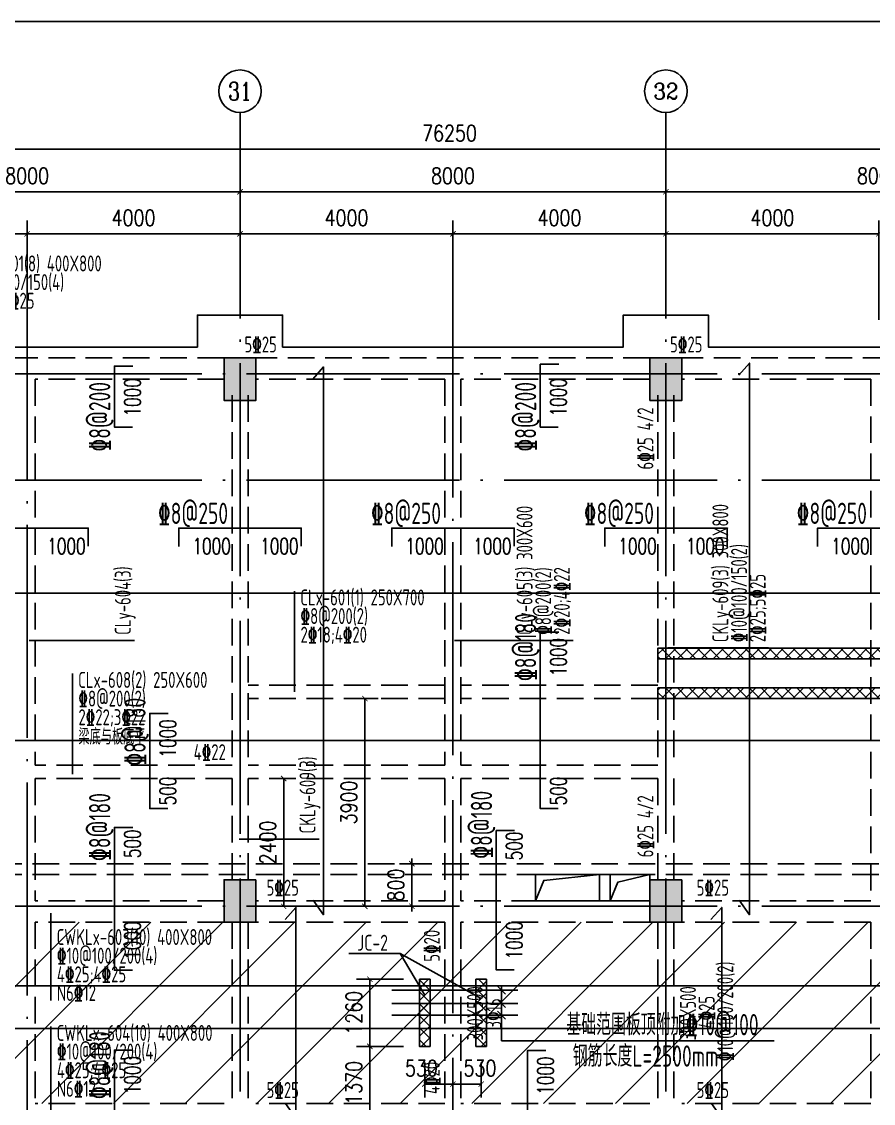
# Model space of a CAD drawing. Header units: millimetres. Extents: x 2998490 to 15040601, y 444546 to 7822218.
# Drawn here: x 14653164 to 14669164, y 7507502 to 7527814 of the extents above; entities that cross this region are included whole.
import ezdxf
from ezdxf.enums import TextEntityAlignment as Align

# ---------------------------------------------------------------- set-up
doc = ezdxf.new("R2010")
doc.units = ezdxf.units.MM
doc.header["$LTSCALE"] = 2000
doc.linetypes.add('DASH', pattern=[0.35, 0.25, -0.1])
doc.linetypes.add('DOTE', pattern=[2.42, 2, -0.2, 0.02, -0.2])
for name, color, linetype in [('3-AXIS', 3, 'Continuous'), ('3-AXIS_TEXT', 7, 'Continuous'), ('3-ban', 84, 'Continuous'), ('3-ban-hatch', 9, 'Continuous'), ('3-ban-rein', 1, 'Continuous'), ('3-ban-TEXT', 7, 'Continuous'), ('3-ban设备基础', 3, 'Continuous'), ('3-COLUMN-UP', 2, 'Continuous'), ('3-dote', 43, 'DOTE'), ('3-HATCH', 8, 'Continuous'), ('3-liang-rein-X', 54, 'Continuous'), ('3-liang-rein-Y', 130, 'Continuous'), ('3-liang-R截面-X', 50, 'Continuous'), ('3-liang-R截面-Y', 70, 'Continuous'), ('3-liang-s-1', 44, 'Continuous'), ('3-liang-xu', 120, 'DASH'), ('AXIS', 3, 'Continuous'), ('AXIS_TEXT', 7, 'Continuous'), ('图框', 7, 'Continuous')]:
    doc.layers.add(name, color=color, linetype=linetype)
doc.layers.add('3-零部件', color=73, linetype='Continuous', lineweight=5)
doc.styles.add('_TCH_AXIS', font='COMPLEX', dxfattribs={"bigfont": 'GBCBIG'})
doc.styles.add('COMPLEX', font='COMPLEX')
doc.styles.add('DIM_FONT', font='SIMPLEX', dxfattribs={"width": 0.8, "bigfont": 'HZTXT'})
doc.styles.add('NT4', font='tssdeng.shx', dxfattribs={"width": 0.65, "bigfont": 'tssdchn.shx'})
doc.styles.add('TJ1', font='tj-romans1.shx', dxfattribs={"width": 0.8, "bigfont": 'tj-hztxt1.shx'})
doc.styles.add('TSSD_Rein', font='Tssdeng.shx', dxfattribs={"width": 0.7, "bigfont": 'hztxt.shx'})
doc.dimstyles.new('DIMN100', dxfattribs={"dimtxt": 300, "dimasz": 100, "dimexe": 250, "dimexo": 300, "dimgap": 150, "dimtad": 1, "dimdec": 0, "dimzin": 0, "dimdsep": 46, "dimtxsty": 'DIM_FONT', "dimblk": 'ARCHTICK', "dimcen": 0.09, "dimclrt": 7, "dimazin": 2, "dimtfac": 1, "dimtdec": 0, "dimtix": 1, "dimtmove": 2, "dimatfit": 3, "dimldrblk": 'ARCHTICK', "dimfxl": 0, "dimtolj": 1, "dimtzin": 0, "dimarcsym": 0})

# ---------------------------------------------------------------- blocks, each defined once
blk = doc.blocks.new('_ArchTick')
at = {"color": 0, "linetype": 'ByBlock', "const_width": 0.15}
blk.add_lwpolyline([(-0.5, -0.5), (0.5, 0.5)], dxfattribs=at)
blk = doc.blocks.new('*D331')
at = {"layer": 'AXIS', "color": 0, "lineweight": -2}
for p, q in [((14649267, 7524017), (14649267, 7524869)), ((14657267, 7524017), (14657267, 7524869)), ((14649267, 7524619), (14657267, 7524619))]:
    blk.add_line(p, q, dxfattribs=at)
at = {"layer": 'Defpoints', "color": 0}
for p in [(14657267, 7524619), (14649267, 7523717), (14657267, 7523717)]:
    blk.add_point(p, dxfattribs=at)
at = {"layer": 'AXIS', "color": 0, "lineweight": -2, "xscale": 100, "yscale": 100, "zscale": 100, "rotation": 180}
blk.add_blockref('_ArchTick', (14649267, 7524619), dxfattribs=at)
at = {"layer": 'AXIS', "color": 0, "lineweight": -2, "xscale": 100, "yscale": 100, "zscale": 100}
blk.add_blockref('_ArchTick', (14657267, 7524619), dxfattribs=at)
at = {"layer": 'AXIS', "color": 7, "insert": (14653267, 7524919), "char_height": 300, "attachment_point": 5, "style": 'DIM_FONT'}
blk.add_mtext('\\A1;8000', dxfattribs=at)
blk = doc.blocks.new('*D332')
at = {"layer": 'AXIS', "color": 0, "lineweight": -2}
for p, q in [((14657267, 7524017), (14657267, 7524869)), ((14665267, 7524017), (14665267, 7524869)), ((14657267, 7524619), (14665267, 7524619))]:
    blk.add_line(p, q, dxfattribs=at)
at = {"layer": 'Defpoints', "color": 0}
for p in [(14665267, 7524619), (14657267, 7523717), (14665267, 7523717)]:
    blk.add_point(p, dxfattribs=at)
at = {"layer": 'AXIS', "color": 0, "lineweight": -2, "xscale": 100, "yscale": 100, "zscale": 100, "rotation": 180}
blk.add_blockref('_ArchTick', (14657267, 7524619), dxfattribs=at)
at = {"layer": 'AXIS', "color": 0, "lineweight": -2, "xscale": 100, "yscale": 100, "zscale": 100}
blk.add_blockref('_ArchTick', (14665267, 7524619), dxfattribs=at)
at = {"layer": 'AXIS', "color": 7, "insert": (14661267, 7524919), "char_height": 300, "attachment_point": 5, "style": 'DIM_FONT'}
blk.add_mtext('\\A1;8000', dxfattribs=at)
blk = doc.blocks.new('*D333')
at = {"layer": 'AXIS', "color": 0, "lineweight": -2}
for p, q in [((14665267, 7524017), (14665267, 7524869)), ((14673267, 7524017), (14673267, 7524869)), ((14665267, 7524619), (14673267, 7524619))]:
    blk.add_line(p, q, dxfattribs=at)
at = {"layer": 'Defpoints', "color": 0}
for p in [(14673267, 7524619), (14665267, 7523717), (14673267, 7523717)]:
    blk.add_point(p, dxfattribs=at)
at = {"layer": 'AXIS', "color": 0, "lineweight": -2, "xscale": 100, "yscale": 100, "zscale": 100, "rotation": 180}
blk.add_blockref('_ArchTick', (14665267, 7524619), dxfattribs=at)
at = {"layer": 'AXIS', "color": 0, "lineweight": -2, "xscale": 100, "yscale": 100, "zscale": 100}
blk.add_blockref('_ArchTick', (14673267, 7524619), dxfattribs=at)
at = {"layer": 'AXIS', "color": 7, "insert": (14669267, 7524919), "char_height": 300, "attachment_point": 5, "style": 'DIM_FONT'}
blk.add_mtext('\\A1;8000', dxfattribs=at)
blk = doc.blocks.new('*D341')
at = {"layer": 'AXIS', "color": 0, "lineweight": -2}
for p, q in [((14619017, 7523217), (14619017, 7525669)), ((14695267, 7523217), (14695267, 7525669)), ((14619017, 7525419), (14695267, 7525419))]:
    blk.add_line(p, q, dxfattribs=at)
at = {"layer": 'Defpoints', "color": 0}
for p in [(14695267, 7525419), (14619017, 7522917), (14695267, 7522917)]:
    blk.add_point(p, dxfattribs=at)
at = {"layer": 'AXIS', "color": 0, "lineweight": -2, "xscale": 100, "yscale": 100, "zscale": 100, "rotation": 180}
blk.add_blockref('_ArchTick', (14619017, 7525419), dxfattribs=at)
at = {"layer": 'AXIS', "color": 0, "lineweight": -2, "xscale": 100, "yscale": 100, "zscale": 100}
blk.add_blockref('_ArchTick', (14695267, 7525419), dxfattribs=at)
at = {"layer": 'AXIS', "color": 7, "insert": (14661202, 7525719), "char_height": 300, "attachment_point": 5, "style": 'DIM_FONT'}
blk.add_mtext('\\A1;76250', dxfattribs=at)
blk = doc.blocks.new('_AXISO')
blk.add_circle((0, 0), 0.5)
at = {"layer": '3-AXIS_TEXT', "style": 'COMPLEX', "width": 1.041667}
blk.add_attdef('A', text='', height=0.56, dxfattribs=at).set_placement((-0.25, -0.28), (0.25, -0.28), align=Align.FIT)
blk = doc.blocks.new('*D910')
at = {"layer": '3-ban设备基础', "color": 0, "lineweight": -2}
for p, q in [((14660737, 7508272), (14660737, 7507614)), ((14661267, 7508272), (14661267, 7507614)), ((14660737, 7507864), (14661267, 7507864))]:
    blk.add_line(p, q, dxfattribs=at)
at = {"layer": 'Defpoints', "color": 0}
for p in [(14660737, 7508572), (14661267, 7508572), (14661267, 7507864)]:
    blk.add_point(p, dxfattribs=at)
at = {"layer": '3-ban设备基础', "color": 0, "lineweight": -2, "xscale": 100, "yscale": 100, "zscale": 100, "rotation": 180}
blk.add_blockref('_ArchTick', (14660737, 7507864), dxfattribs=at)
at = {"layer": '3-ban设备基础', "color": 0, "lineweight": -2, "xscale": 100, "yscale": 100, "zscale": 100}
blk.add_blockref('_ArchTick', (14661267, 7507864), dxfattribs=at)
at = {"layer": '3-ban设备基础', "color": 7, "insert": (14660674, 7508164), "char_height": 300, "attachment_point": 5, "style": 'DIM_FONT'}
blk.add_mtext('\\A1;530', dxfattribs=at)
blk = doc.blocks.new('*D911')
at = {"layer": '3-ban设备基础', "color": 0, "lineweight": -2}
for p, q in [((14661267, 7508272), (14661267, 7507614)), ((14661797, 7508272), (14661797, 7507614)), ((14661267, 7507864), (14661797, 7507864))]:
    blk.add_line(p, q, dxfattribs=at)
at = {"layer": 'Defpoints', "color": 0}
for p in [(14661267, 7508572), (14661797, 7508572), (14661797, 7507864)]:
    blk.add_point(p, dxfattribs=at)
at = {"layer": '3-ban设备基础', "color": 0, "lineweight": -2, "xscale": 100, "yscale": 100, "zscale": 100, "rotation": 180}
blk.add_blockref('_ArchTick', (14661267, 7507864), dxfattribs=at)
at = {"layer": '3-ban设备基础', "color": 0, "lineweight": -2, "xscale": 100, "yscale": 100, "zscale": 100}
blk.add_blockref('_ArchTick', (14661797, 7507864), dxfattribs=at)
at = {"layer": '3-ban设备基础', "color": 7, "insert": (14661773, 7508164), "char_height": 300, "attachment_point": 5, "style": 'DIM_FONT'}
blk.add_mtext('\\A1;530', dxfattribs=at)
blk = doc.blocks.new('*D912')
at = {"layer": '3-ban设备基础', "color": 0, "lineweight": -2}
for p, q in [((14660337, 7508572), (14659456, 7508572)), ((14659706, 7507202), (14659706, 7508572)), ((14660339, 7507202), (14659456, 7507202))]:
    blk.add_line(p, q, dxfattribs=at)
at = {"layer": 'Defpoints', "color": 0}
for p in [(14659706, 7508572), (14660637, 7508572), (14660639, 7507202)]:
    blk.add_point(p, dxfattribs=at)
at = {"layer": '3-ban设备基础', "color": 0, "lineweight": -2, "xscale": 100, "yscale": 100, "zscale": 100}
for p, rotation in [((14659706, 7508572), 90), ((14659706, 7507202), 270)]:
    blk.add_blockref('_ArchTick', p, dxfattribs=dict(at, rotation=rotation))
at = {"layer": '3-ban设备基础', "color": 7, "insert": (14659406, 7507887), "char_height": 300, "attachment_point": 5, "rotation": 90, "style": 'DIM_FONT'}
blk.add_mtext('\\A1;1370', dxfattribs=at)
blk = doc.blocks.new('*D913')
at = {"layer": '3-ban设备基础', "color": 0, "lineweight": -2}
for p, q in [((14660337, 7509832), (14659456, 7509832)), ((14659706, 7508572), (14659706, 7509832)), ((14660337, 7508572), (14659456, 7508572))]:
    blk.add_line(p, q, dxfattribs=at)
at = {"layer": 'Defpoints', "color": 0}
for p in [(14659706, 7509832), (14660637, 7509832), (14660637, 7508572)]:
    blk.add_point(p, dxfattribs=at)
at = {"layer": '3-ban设备基础', "color": 0, "lineweight": -2, "xscale": 100, "yscale": 100, "zscale": 100}
for p, rotation in [((14659706, 7509832), 90), ((14659706, 7508572), 270)]:
    blk.add_blockref('_ArchTick', p, dxfattribs=dict(at, rotation=rotation))
at = {"layer": '3-ban设备基础', "color": 7, "insert": (14659406, 7509202), "char_height": 300, "attachment_point": 5, "rotation": 90, "style": 'DIM_FONT'}
blk.add_mtext('\\A1;1260', dxfattribs=at)
blk = doc.blocks.new('*D1440')
at = {"layer": '3-零部件', "color": 0, "lineweight": -2}
for p, q in [((14649267, 7522855), (14649267, 7524079)), ((14653267, 7522301), (14653267, 7524079)), ((14649267, 7523829), (14653267, 7523829))]:
    blk.add_line(p, q, dxfattribs=at)
at = {"layer": 'Defpoints', "color": 0}
for p in [(14653267, 7523829), (14649267, 7522555), (14653267, 7522001)]:
    blk.add_point(p, dxfattribs=at)
at = {"layer": '3-零部件', "color": 0, "lineweight": -2, "xscale": 100, "yscale": 100, "zscale": 100, "rotation": 180}
blk.add_blockref('_ArchTick', (14649267, 7523829), dxfattribs=at)
at = {"layer": '3-零部件', "color": 0, "lineweight": -2, "xscale": 100, "yscale": 100, "zscale": 100}
blk.add_blockref('_ArchTick', (14653267, 7523829), dxfattribs=at)
at = {"layer": '3-零部件', "color": 7, "insert": (14651267, 7524129), "char_height": 300, "attachment_point": 5, "style": 'DIM_FONT'}
blk.add_mtext('\\A1;4000', dxfattribs=at)
blk = doc.blocks.new('*D1441')
at = {"layer": '3-零部件', "color": 0, "lineweight": -2}
for p, q in [((14653267, 7522301), (14653267, 7524079)), ((14657267, 7522301), (14657267, 7524079)), ((14653267, 7523829), (14657267, 7523829))]:
    blk.add_line(p, q, dxfattribs=at)
at = {"layer": 'Defpoints', "color": 0}
for p in [(14657267, 7523829), (14653267, 7522001), (14657267, 7522001)]:
    blk.add_point(p, dxfattribs=at)
at = {"layer": '3-零部件', "color": 0, "lineweight": -2, "xscale": 100, "yscale": 100, "zscale": 100, "rotation": 180}
blk.add_blockref('_ArchTick', (14653267, 7523829), dxfattribs=at)
at = {"layer": '3-零部件', "color": 0, "lineweight": -2, "xscale": 100, "yscale": 100, "zscale": 100}
blk.add_blockref('_ArchTick', (14657267, 7523829), dxfattribs=at)
at = {"layer": '3-零部件', "color": 7, "insert": (14655267, 7524129), "char_height": 300, "attachment_point": 5, "style": 'DIM_FONT'}
blk.add_mtext('\\A1;4000', dxfattribs=at)
blk = doc.blocks.new('*D1442')
at = {"layer": '3-零部件', "color": 0, "lineweight": -2}
for p, q in [((14657267, 7522301), (14657267, 7524079)), ((14661267, 7522301), (14661267, 7524079)), ((14657267, 7523829), (14661267, 7523829))]:
    blk.add_line(p, q, dxfattribs=at)
at = {"layer": 'Defpoints', "color": 0}
for p in [(14661267, 7523829), (14657267, 7522001), (14661267, 7522001)]:
    blk.add_point(p, dxfattribs=at)
at = {"layer": '3-零部件', "color": 0, "lineweight": -2, "xscale": 100, "yscale": 100, "zscale": 100, "rotation": 180}
blk.add_blockref('_ArchTick', (14657267, 7523829), dxfattribs=at)
at = {"layer": '3-零部件', "color": 0, "lineweight": -2, "xscale": 100, "yscale": 100, "zscale": 100}
blk.add_blockref('_ArchTick', (14661267, 7523829), dxfattribs=at)
at = {"layer": '3-零部件', "color": 7, "insert": (14659267, 7524129), "char_height": 300, "attachment_point": 5, "style": 'DIM_FONT'}
blk.add_mtext('\\A1;4000', dxfattribs=at)
blk = doc.blocks.new('*D1443')
at = {"layer": '3-零部件', "color": 0, "lineweight": -2}
for p, q in [((14661267, 7522301), (14661267, 7524079)), ((14665267, 7522301), (14665267, 7524079)), ((14661267, 7523829), (14665267, 7523829))]:
    blk.add_line(p, q, dxfattribs=at)
at = {"layer": 'Defpoints', "color": 0}
for p in [(14665267, 7523829), (14661267, 7522001), (14665267, 7522001)]:
    blk.add_point(p, dxfattribs=at)
at = {"layer": '3-零部件', "color": 0, "lineweight": -2, "xscale": 100, "yscale": 100, "zscale": 100, "rotation": 180}
blk.add_blockref('_ArchTick', (14661267, 7523829), dxfattribs=at)
at = {"layer": '3-零部件', "color": 0, "lineweight": -2, "xscale": 100, "yscale": 100, "zscale": 100}
blk.add_blockref('_ArchTick', (14665267, 7523829), dxfattribs=at)
at = {"layer": '3-零部件', "color": 7, "insert": (14663267, 7524129), "char_height": 300, "attachment_point": 5, "style": 'DIM_FONT'}
blk.add_mtext('\\A1;4000', dxfattribs=at)
blk = doc.blocks.new('*D1446')
at = {"layer": '3-零部件', "color": 0, "lineweight": -2}
for p, q in [((14665267, 7522250), (14665267, 7524079)), ((14669267, 7522212), (14669267, 7524079)), ((14665267, 7523829), (14669267, 7523829))]:
    blk.add_line(p, q, dxfattribs=at)
at = {"layer": 'Defpoints', "color": 0}
for p in [(14669267, 7523829), (14665267, 7521950), (14669267, 7521912)]:
    blk.add_point(p, dxfattribs=at)
at = {"layer": '3-零部件', "color": 0, "lineweight": -2, "xscale": 100, "yscale": 100, "zscale": 100, "rotation": 180}
blk.add_blockref('_ArchTick', (14665267, 7523829), dxfattribs=at)
at = {"layer": '3-零部件', "color": 0, "lineweight": -2, "xscale": 100, "yscale": 100, "zscale": 100}
blk.add_blockref('_ArchTick', (14669267, 7523829), dxfattribs=at)
at = {"layer": '3-零部件', "color": 7, "insert": (14667267, 7524129), "char_height": 300, "attachment_point": 5, "style": 'DIM_FONT'}
blk.add_mtext('\\A1;4000', dxfattribs=at)
blk = doc.blocks.new('*D1815')
at = {"layer": '3-ban', "color": 0, "lineweight": -2}
for p, q in [((14659567, 7515102), (14659862, 7515102)), ((14659612, 7515102), (14659612, 7511202)), ((14659567, 7511202), (14659862, 7511202))]:
    blk.add_line(p, q, dxfattribs=at)
at = {"layer": 'Defpoints', "color": 0}
for p in [(14659267, 7515102), (14659267, 7511202), (14659612, 7511202)]:
    blk.add_point(p, dxfattribs=at)
at = {"layer": '3-ban', "color": 0, "lineweight": -2, "xscale": 100, "yscale": 100, "zscale": 100}
for p, rotation in [((14659612, 7515102), 90), ((14659612, 7511202), 270)]:
    blk.add_blockref('_ArchTick', p, dxfattribs=dict(at, rotation=rotation))
at = {"layer": '3-ban', "color": 7, "insert": (14659312, 7513152), "char_height": 300, "attachment_point": 5, "rotation": 90, "style": 'DIM_FONT'}
blk.add_mtext('\\A1;3900', dxfattribs=at)
blk = doc.blocks.new('*D1817')
at = {"layer": '3-ban', "color": 0, "lineweight": -2}
for p, q in [((14660496, 7512002), (14660496, 7512102)), ((14660264, 7512002), (14660746, 7512002)), ((14660496, 7512002), (14660496, 7511202)), ((14660264, 7511202), (14660746, 7511202)), ((14660496, 7511202), (14660496, 7511102))]:
    blk.add_line(p, q, dxfattribs=at)
at = {"layer": 'Defpoints', "color": 0}
for p in [(14659964, 7512002), (14659964, 7511202), (14660496, 7511202)]:
    blk.add_point(p, dxfattribs=at)
at = {"layer": '3-ban', "color": 0, "lineweight": -2, "xscale": 100, "yscale": 100, "zscale": 100}
for p, rotation in [((14660496, 7512002), 270), ((14660496, 7511202), 90)]:
    blk.add_blockref('_ArchTick', p, dxfattribs=dict(at, rotation=rotation))
at = {"layer": '3-ban', "color": 7, "insert": (14660196, 7511602), "char_height": 300, "attachment_point": 5, "rotation": 90, "style": 'DIM_FONT'}
blk.add_mtext('\\A1;800', dxfattribs=at)
blk = doc.blocks.new('*D1819')
at = {"layer": '3-ban', "color": 0, "lineweight": -2}
for p, q in [((14657984, 7513602), (14657837, 7513602)), ((14658087, 7513602), (14658087, 7511202)), ((14658290, 7511202), (14657837, 7511202))]:
    blk.add_line(p, q, dxfattribs=at)
at = {"layer": 'Defpoints', "color": 0}
for p in [(14658284, 7513602), (14658087, 7511202), (14658590, 7511202)]:
    blk.add_point(p, dxfattribs=at)
at = {"layer": '3-ban', "color": 0, "lineweight": -2, "xscale": 100, "yscale": 100, "zscale": 100}
for p, rotation in [((14658087, 7513602), 90), ((14658087, 7511202), 270)]:
    blk.add_blockref('_ArchTick', p, dxfattribs=dict(at, rotation=rotation))
at = {"layer": '3-ban', "color": 7, "insert": (14657787, 7512402), "char_height": 300, "attachment_point": 5, "rotation": 90, "style": 'DIM_FONT'}
blk.add_mtext('\\A1;2400', dxfattribs=at)

msp = doc.modelspace()

# ---------------------------------------------------------------- hatches: boundary and pattern name
at = {"layer": '3-ban-hatch'}
h = msp.add_hatch(dxfattribs=at)
h.set_pattern_fill('ANSI31', color=8, scale=300, style=0)
h.paths.add_polyline_path([(14681566.8, 7507502), (14618716.8, 7507502), (14618716.8, 7510902), (14681566.8, 7510902)])
at = {"layer": '3-ban设备基础'}
h = msp.add_hatch(dxfattribs=at)
h.set_pattern_fill('ANSI37', color=256, scale=50, style=0)
h.paths.add_polyline_path([(14677826.8, 7515852), (14665116.9, 7515852), (14665116.9, 7516052), (14677826.8, 7516052)])
h = msp.add_hatch(dxfattribs=at)
h.set_pattern_fill('ANSI37', color=256, scale=50, style=0)
h.paths.add_polyline_path([(14677826.8, 7515102), (14665116.9, 7515102), (14665116.9, 7515302), (14677826.8, 7515302)])
h = msp.add_hatch(dxfattribs=at)
h.set_pattern_fill('ANSI37', color=256, scale=50, style=0)
h.paths.add_polyline_path([(14660636.8, 7509832), (14660836.8, 7509832), (14660836.8, 7508572), (14660636.8, 7508572)])
h = msp.add_hatch(dxfattribs=at)
h.set_pattern_fill('ANSI37', color=256, scale=50, style=0)
h.paths.add_polyline_path([(14661896.8, 7509832), (14661696.8, 7509832), (14661696.8, 7508572), (14661896.8, 7508572)])
at = {"layer": '3-HATCH'}
for points in [[(14657566.9, 7521502), (14656966.9, 7521502), (14656966.9, 7520702), (14657566.9, 7520702)], [(14665566.9, 7521502), (14664966.9, 7521502), (14664966.9, 7520702), (14665566.9, 7520702)], [(14657566.9, 7511702), (14656966.9, 7511702), (14656966.9, 7510902), (14657566.9, 7510902)], [(14665566.9, 7511702), (14664966.9, 7511702), (14664966.9, 7510902), (14665566.9, 7510902)]]:
    msp.add_hatch(color=256, dxfattribs=at).paths.add_polyline_path(points)

# ---------------------------------------------------------------- linework, layer by layer
at = {"layer": '3-AXIS', "color": 15, "linetype": 'DOTE'}
for p, q in [((14657266.8, 7493202), (14657266.8, 7523716.5)), ((14665266.8, 7493202), (14665266.8, 7523716.5)), ((14695266.8, 7521202), (14614408.5, 7521202)), ((14695266.8, 7519202), (14614408.5, 7519202)), ((14695266.8, 7511202), (14614408.5, 7511202))]:
    msp.add_line(p, q, dxfattribs=at)
at = {"layer": '3-ban-rein'}
for points in [[(14666643.5, 7511318.1), (14666836.9, 7511044.4), (14666836.9, 7521402), (14666633.9, 7521172.6)], [(14655245.3, 7520202), (14654907.3, 7520202), (14654907.3, 7521346.5), (14655253.3, 7521346.5)], [(14658643.5, 7511318.1), (14658836.9, 7511044.4), (14658836.9, 7521330.5), (14658633.9, 7521101.2)], [(14663245.3, 7520202), (14662907.3, 7520202), (14662907.3, 7521379.6), (14663253.3, 7521379.6)], [(14654416.8, 7517965.7), (14654416.8, 7518303.7), (14652116.8, 7518303.7), (14652116.8, 7517957.7)], [(14658416.8, 7517965.7), (14658416.8, 7518303.7), (14656116.8, 7518303.7), (14656116.8, 7517957.7)], [(14662416.8, 7517965.7), (14662416.8, 7518303.7), (14660116.8, 7518303.7), (14660116.8, 7517957.7)], [(14666416.8, 7517965.7), (14666416.8, 7518303.7), (14664116.8, 7518303.7), (14664116.8, 7517957.7)], [(14670416.8, 7517965.7), (14670416.8, 7518303.7), (14668116.8, 7518303.7), (14668116.8, 7517957.7)], [(14681410.6, 7516745.4), (14681410.6, 7517083.3), (14618819.5, 7517083.3), (14618819.5, 7516737.3)], [(14663245.3, 7513038.3), (14662907.3, 7513038.3), (14662907.3, 7516352), (14663253.3, 7516352)], [(14655909.2, 7513038.3), (14655571.3, 7513038.3), (14655571.3, 7514823.3), (14655917.3, 7514823.3)], [(14681204.9, 7514511.2), (14681478.5, 7514317.8), (14618817.4, 7514317.8), (14619046.8, 7514520.9)], [(14655245.3, 7510002), (14654907.3, 7510002), (14654907.3, 7512683), (14655253.3, 7512683)], [(14662417.4, 7510006.6), (14662079.4, 7510006.6), (14662079.4, 7512623.6), (14662425.4, 7512623.6)], [(14658122.7, 7507497.8), (14658316.1, 7507224.1), (14658316.1, 7511181.4), (14658113, 7510952)], [(14666122.7, 7507497.8), (14666316.1, 7507224.1), (14666316.1, 7511181.4), (14666113, 7510952)], [(14681409.3, 7509370.9), (14681409.3, 7509708.9), (14618833.6, 7509708.9), (14618833.6, 7509362.8)], [(14681203.5, 7509099.5), (14681477.2, 7508906.1), (14618817.4, 7508906.1), (14619046.8, 7509109.2)], [(14655245.3, 7505508.2), (14654907.3, 7505508.2), (14654907.3, 7508502), (14655253.3, 7508502)], [(14663002.7, 7505544), (14662664.8, 7505544), (14662664.8, 7508492.3), (14663010.8, 7508492.3)]]:
    msp.add_lwpolyline(points, dxfattribs=at)
at = {"layer": '3-ban设备基础'}
for p, q in [((14660272.3, 7510318), (14659309.8, 7510318)), ((14660272.3, 7510318), (14661796.8, 7509471.8)), ((14660736.8, 7509534.4), (14660272.3, 7510318)), ((14662178.6, 7509707.2), (14662178.6, 7508676.4)), ((14662178.6, 7508676.4), (14667301.6, 7508676.4))]:
    msp.add_line(p, q, dxfattribs=at)
at = {"layer": '3-ban设备基础', "ltscale": 0.5}
for points in [[(14677826.8, 7515852), (14665116.9, 7515852), (14665116.9, 7516052), (14677826.8, 7516052)], [(14677826.8, 7515102), (14665116.9, 7515102), (14665116.9, 7515302), (14677826.8, 7515302)]]:
    msp.add_lwpolyline(points, close=True, dxfattribs=at)
at = {"layer": '3-ban设备基础', "ltscale": 2}
for points in [[(14660636.8, 7509832), (14660836.8, 7509832), (14660836.8, 7508572), (14660636.8, 7508572)], [(14661896.8, 7509832), (14661696.8, 7509832), (14661696.8, 7508572), (14661896.8, 7508572)]]:
    msp.add_lwpolyline(points, close=True, dxfattribs=at)
at = {"layer": '3-ban设备基础', "color": 1}
for points in [[(14660119.8, 7509629.8), (14662488, 7509629.8)], [(14662104.3, 7509704.1), (14662252.9, 7509555.5)], [(14662104.3, 7509449.6), (14662252.9, 7509301)], [(14660119.8, 7509375.3), (14662488, 7509375.3)], [(14662104.3, 7509234.2), (14662252.9, 7509085.6)], [(14660119.8, 7509159.9), (14662488, 7509159.9)]]:
    msp.add_lwpolyline(points, dxfattribs=at)
at = {"layer": '3-COLUMN-UP'}
for points in [[(14657566.9, 7521502), (14656966.9, 7521502), (14656966.9, 7520702), (14657566.9, 7520702)], [(14665566.9, 7521502), (14664966.9, 7521502), (14664966.9, 7520702), (14665566.9, 7520702)], [(14657566.9, 7511702), (14656966.9, 7511702), (14656966.9, 7510902), (14657566.9, 7510902)], [(14665566.9, 7511702), (14664966.9, 7511702), (14664966.9, 7510902), (14665566.9, 7510902)]]:
    msp.add_lwpolyline(points, close=True, dxfattribs=at)
at = {"layer": '3-dote'}
for p, q in [((14653266.8, 7523207.2), (14653266.8, 7495025.6)), ((14661266.8, 7522877.3), (14661266.8, 7495893.3))]:
    msp.add_line(p, q, dxfattribs=at)
at = {"layer": '3-liang-R截面-X'}
for p, q in [((14658290.6, 7517119.4), (14658290.6, 7515231)), ((14654118.5, 7515570.5), (14654118.5, 7513682.1)), ((14653714.2, 7511073.7), (14653714.2, 7509434.8)), ((14653714.2, 7508942.4), (14653714.2, 7507371.5))]:
    msp.add_line(p, q, dxfattribs=at)
at = {"layer": '3-liang-R截面-Y'}
for p, q in [((14655282.3, 7516195.8), (14653305.3, 7516195.8)), ((14663524.9, 7516195.8), (14661294.9, 7516195.8)), ((14667194, 7516056.4), (14665303.1, 7516056.4)), ((14658751.7, 7512465.1), (14657249, 7512465.1))]:
    msp.add_line(p, q, dxfattribs=at)
at = {"layer": '3-liang-s-1'}
for points in [[(14672466.8, 7521702), (14666066.8, 7521702), (14666066.8, 7522302), (14664466.8, 7522302), (14664466.8, 7521702), (14658066.8, 7521702), (14658066.8, 7522302), (14656466.8, 7522302), (14656466.8, 7521702), (14650066.8, 7521702), (14650066.8, 7522302), (14648466.8, 7522302), (14648466.8, 7521702), (14642066.8, 7521702), (14642066.8, 7522302), (14640466.8, 7522302), (14640466.8, 7521702), (14634066.8, 7521702), (14634066.8, 7522302), (14632466.8, 7522302), (14632466.8, 7521702), (14626066.8, 7521702)], [(14662816.8, 7511302), (14662971.4, 7511687), (14664016.8, 7511802)], [(14664216.8, 7511302), (14664365.1, 7511658.3), (14664966.8, 7511802)]]:
    msp.add_lwpolyline(points, dxfattribs=at)
for points in [[(14662816.8, 7511802), (14664016.8, 7511802), (14664016.8, 7511302), (14662816.8, 7511302)], [(14664216.8, 7511802), (14664966.8, 7511802), (14664966.8, 7511302), (14664216.8, 7511302)]]:
    msp.add_lwpolyline(points, close=True, dxfattribs=at)
at = {"layer": '3-liang-xu'}
for p, q in [((14656966.9, 7521502), (14649566.9, 7521502)), ((14664966.9, 7521502), (14657566.9, 7521502)), ((14672966.9, 7521502), (14665566.9, 7521502)), ((14656966.9, 7521102), (14653416.9, 7521102)), ((14653416.9, 7521102), (14653416.9, 7513852)), ((14661116.9, 7521102), (14657566.9, 7521102)), ((14661116.9, 7521102), (14661116.9, 7513852)), ((14664966.9, 7521102), (14661416.9, 7521102)), ((14661416.9, 7521102), (14661416.9, 7513852)), ((14669116.9, 7521102), (14665566.9, 7521102)), ((14669116.9, 7521102), (14669116.9, 7511302)), ((14657116.9, 7520802), (14657116.9, 7513852)), ((14657416.9, 7520802), (14657416.9, 7513852)), ((14665116.9, 7520802), (14665116.9, 7513852)), ((14665416.9, 7520802), (14665416.9, 7513852)), ((14661116.9, 7515352), (14657416.9, 7515352)), ((14665116.9, 7515352), (14661416.9, 7515352)), ((14661116.9, 7515102), (14657416.9, 7515102)), ((14665116.9, 7515102), (14661416.9, 7515102)), ((14657116.9, 7513852), (14653416.9, 7513852)), ((14661116.9, 7513852), (14657416.9, 7513852)), ((14665116.9, 7513852), (14661416.9, 7513852)), ((14657116.9, 7513602), (14653416.9, 7513602)), ((14653416.9, 7513602), (14653416.9, 7511302)), ((14657116.9, 7513602), (14657116.9, 7511602)), ((14657416.9, 7513602), (14657416.9, 7511602)), ((14661116.9, 7513602), (14657416.9, 7513602)), ((14661116.9, 7513602), (14661116.9, 7511302)), ((14661416.9, 7513602), (14661416.9, 7511302)), ((14665116.9, 7513602), (14661416.9, 7513602)), ((14665116.9, 7513602), (14665116.9, 7511602)), ((14665416.9, 7513602), (14665416.9, 7511602)), ((14681166.9, 7512002), (14619016.9, 7512002)), ((14681166.9, 7511802), (14619016.9, 7511802)), ((14656966.9, 7511302), (14653416.9, 7511302)), ((14661116.9, 7511302), (14657566.9, 7511302)), ((14664966.9, 7511302), (14661416.9, 7511302)), ((14669116.9, 7511302), (14665566.9, 7511302)), ((14656966.9, 7510902), (14653416.9, 7510902)), ((14653416.9, 7510902), (14653416.9, 7507502)), ((14657116.9, 7510902), (14657116.9, 7507502)), ((14657416.9, 7510902), (14657416.9, 7507502)), ((14661116.9, 7510902), (14657566.9, 7510902)), ((14661116.9, 7510902), (14661116.9, 7507502)), ((14664966.9, 7510902), (14661416.9, 7510902)), ((14661416.9, 7510902), (14661416.9, 7507502)), ((14665116.9, 7510902), (14665116.9, 7507502)), ((14665416.9, 7510902), (14665416.9, 7507502)), ((14669116.9, 7510902), (14665566.9, 7510902)), ((14669116.9, 7510902), (14669116.9, 7507502)), ((14656966.9, 7507502), (14653416.9, 7507502)), ((14661116.9, 7507502), (14657566.9, 7507502)), ((14664966.9, 7507502), (14661416.9, 7507502)), ((14669116.9, 7507502), (14665566.9, 7507502))]:
    msp.add_line(p, q, dxfattribs=at)
at = {"layer": 'AXIS'}
for p, q in [((14657266.8, 7523716.5), (14657266.8, 7526106.2)), ((14665266.8, 7523716.5), (14665266.8, 7526106.2))]:
    msp.add_line(p, q, dxfattribs=at)
at = {"layer": '图框'}
msp.add_line((14604649.6, 7527813.6), (14712049.6, 7527813.6), dxfattribs=at)

# ---------------------------------------------------------------- block references
at = {"layer": 'AXIS'}
ref = msp.add_blockref('_AXISO', (14657266.8, 7526506.2), dxfattribs=dict(at, xscale=-800, yscale=800, zscale=800, rotation=179.9999999998666))
ref.add_attrib('A', '31', dxfattribs={"layer": 'AXIS_TEXT', "height": 336, "rotation": 360, "style": '_TCH_AXIS'}).set_placement((14657042.8, 7526338.2), (14657490.8, 7526338.2), align=Align.FIT)
ref = msp.add_blockref('_AXISO', (14665266.8, 7526506.2), dxfattribs=dict(at, xscale=-800, yscale=800, zscale=800, rotation=179.9999999998666))
ref.add_attrib('A', '32', dxfattribs={"layer": 'AXIS_TEXT', "height": 300.65, "rotation": 360, "style": '_TCH_AXIS'}).set_placement((14665030.6, 7526355.8), (14665503.1, 7526355.8), align=Align.FIT)

# ---------------------------------------------------------------- texts
at = {"layer": '3-ban', "style": 'TSSD_Rein', "width": 0.7}
for s, rotation, p in [('%%1328@200', 89.99419, (14654830.3, 7519740.8, -5065)), ('%%1328@200', 89.99419, (14662830.3, 7519740.8, -5065)), ('%%1328@250', 0.00581, (14655724.3, 7518380.6, -5065)), ('%%1328@250', 0.00581, (14659724.3, 7518380.6, -5065)), ('%%1328@250', 0.00581, (14663724.3, 7518380.6, -5065)), ('%%1328@250', 0.00581, (14667724.3, 7518380.6, -5065)), ('%%1328@180', 89.99419, (14662830.3, 7515430.6, -5065)), ('%%1328@180', 89.99419, (14655494.2, 7513841.3, -5065)), ('%%1328@180', 89.99419, (14654830.3, 7512052.3, -5065)), ('%%1328@180', 89.99419, (14662002.4, 7512094.3, -5065)), ('%%1328@180', 89.99419, (14654830.3, 7507580.6, -5065))]:
    msp.add_text(s, height=400, rotation=rotation, dxfattribs=at).set_placement(p)
at = {"layer": '3-ban-TEXT', "style": 'TJ1', "width": 0.7}
for s, p in [('1000', (14655397.2, 7520398.9)), ('1000', (14663397.2, 7520398.9)), ('1000', (14663397.2, 7515521.9)), ('1000', (14656061.2, 7513993.1)), ('500', (14656061.2, 7513096.8)), ('500', (14663397.2, 7513096.8)), ('500', (14655397.2, 7512105.1)), ('500', (14662569.3, 7512064.4)), ('1000', (14655397.2, 7510198.9)), ('1000', (14662569.3, 7510203.6)), ('1000', (14655397.2, 7507671.9)), ('1000', (14663154.7, 7507662.2))]:
    msp.add_text(s, height=300, rotation=90, dxfattribs=at).set_placement(p)
for p in [(14653646.5, 7517813.8), (14656373.5, 7517813.8), (14657646.5, 7517813.8), (14660373.5, 7517813.8), (14661646.5, 7517813.8), (14664373.5, 7517813.8), (14665646.5, 7517813.8), (14668373.5, 7517813.8)]:
    msp.add_text('1000', height=300, dxfattribs=at).set_placement(p)
at = {"layer": '3-ban设备基础', "style": 'NT4', "width": 0.75}
msp.add_text('JC-2', height=300, dxfattribs=at).set_placement((14659758, 7510518), align=Align.MIDDLE)
at = {"layer": '3-ban设备基础', "style": 'TSSD_Rein', "width": 0.7}
for s, p in [('基础范围板顶附加%%13210@100', (14663395.2, 7508781.1, -5065)), ('钢筋长度L=2500mm', (14663516.2, 7508190.9, -5065))]:
    msp.add_text(s, height=400, rotation=359.99419, dxfattribs=at).set_placement(p)
at = {"layer": '3-liang-rein-X', "style": 'TSSD_Rein', "width": 0.7}
for s, p in [('%%13210@100/150(4)', (14652105.5, 7522772.7)), ('4%%13225;4%%13225', (14652105.5, 7522422.7)), ('5%%13225', (14657349.8, 7521602)), ('5%%13225', (14665345, 7521602)), ('%%1328@200(2)', (14658403.5, 7516501.7)), ('2%%13218;4%%13220', (14658403.5, 7516151.8)), ('%%1328@200(2)', (14654231.3, 7514952.9)), ('2%%13222;3%%13222', (14654231.3, 7514602.9)), ('梁底与板底平', (14654231.3, 7514236.3)), ('4%%13222', (14656396.2, 7513946.9)), ('5%%13225', (14657764.8, 7511402)), ('5%%13225', (14665844.2, 7511402)), ('%%13210@100/200(4)', (14653827, 7510125)), ('4%%13225;4%%13225', (14653827, 7509775)), ('N6%%13212', (14653827, 7509425)), ('%%13210@100/200(4)', (14653827, 7508324.7)), ('4%%13225;4%%13225', (14653827, 7507974.7)), ('N6%%13212', (14653827, 7507624.7)), ('5%%13225', (14657764.8, 7507602)), ('5%%13225', (14665844.2, 7507602))]:
    msp.add_text(s, height=300, dxfattribs=at).set_placement(p)
at = {"layer": '3-liang-rein-Y', "style": 'TSSD_Rein', "width": 0.7}
for s, p in [('6%%13225 4/2', (14665031.4, 7519403.2)), ('%%13210@100/150(2)', (14666790.1, 7516160.6)), ('%%1328@200(2)', (14663111.5, 7516300)), ('2%%13220;4%%13222', (14663461.5, 7516300)), ('2%%13225;5%%13225', (14667140.1, 7516160.6)), ('6%%13225 4/2', (14665031.4, 7512120.4)), ('5%%13220', (14661020, 7510160.8)), ('%%13210@100/200(2)', (14666531.4, 7508293.3)), ('3%%13216', (14662181.4, 7508907.5)), ('4%%13225', (14666181.4, 7508907.5)), ('4%%13220', (14661020, 7507677.7))]:
    msp.add_text(s, height=300, rotation=90, dxfattribs=at).set_placement(p)
at = {"layer": '3-liang-R截面-X', "style": 'TSSD_Rein', "width": 0.7}
for s, p in [('CKLx-601(8) 400X800', (14652100.6, 7523122.7)), ('CLx-601(1) 250X700', (14658398.7, 7516851.7)), ('CLx-608(2) 250X600', (14654226.5, 7515302.9)), ('CWKLx-603(10) 400X800', (14653822.2, 7510475)), ('CWKLx-604(10) 400X800', (14653822.2, 7508674.7))]:
    msp.add_text(s, height=300, dxfattribs=at).set_placement(p)
at = {"layer": '3-liang-R截面-Y', "style": 'TSSD_Rein', "width": 0.7}
for s, p in [('CLy-605(3) 300X600', (14662761.5, 7516300)), ('CKLy-609(3) 300X800', (14666440.1, 7516160.6)), ('CLy-604(3)', (14655214.9, 7516300)), ('CKLy-609(3)', (14658684.3, 7512569.3)), ('300X500', (14661831.4, 7508684.7)), ('300X500', (14665831.4, 7508684.7))]:
    msp.add_text(s, height=300, rotation=90, dxfattribs=at).set_placement(p)

# ---------------------------------------------------------------- dimensions: what is measured, and where the dimension line sits
at = {"layer": '3-ban'}
for base, p1, p2, picture, middle in [((14659612.2, 7511202), (14659266.8, 7515102), (14659266.8, 7511202), '*D1815', (14659312.2, 7513152)), ((14658087.3, 7511202), (14658284.4, 7513602), (14658590.1, 7511202), '*D1819', (14657787.3, 7512402)), ((14660496.4, 7511202), (14659964.4, 7512002), (14659964.4, 7511202), '*D1817', (14660196.4, 7511602))]:
    dim = msp.add_linear_dim(base=base, p1=p1, p2=p2, angle=90, dimstyle='DIMN100', dxfattribs=at)
    dim.commit()
    dim.dimension.update_dxf_attribs({"geometry": picture, "text_midpoint": middle})
at = {"layer": '3-ban设备基础'}
for base, p1, p2, picture, middle in [((14659706.3, 7509832), (14660636.8, 7508572), (14660636.8, 7509832), '*D913', (14659406.3, 7509202)), ((14659706.3, 7508572), (14660639.3, 7507202), (14660636.8, 7508572), '*D912', (14659406.3, 7507887))]:
    dim = msp.add_linear_dim(base=base, p1=p1, p2=p2, angle=90, dimstyle='DIMN100', dxfattribs=at)
    dim.commit()
    dim.dimension.update_dxf_attribs({"geometry": picture, "text_midpoint": middle})
for base, p1, p2, picture, middle in [((14661266.8, 7507863.7), (14660736.8, 7508572), (14661266.8, 7508572), '*D910', (14660674.5, 7508163.7)), ((14661796.8, 7507863.7), (14661266.8, 7508572), (14661796.8, 7508572), '*D911', (14661773, 7508163.7))]:
    dim = msp.add_linear_dim(base=base, p1=p1, p2=p2, dimstyle='DIMN100', dxfattribs=at)
    dim.commit()
    dim.dimension.update_dxf_attribs({"geometry": picture, "text_midpoint": middle, "dimtype": 160})
at = {"layer": '3-零部件'}
for base, p1, p2, picture, middle in [((14653266.8, 7523828.7), (14649266.8, 7522555), (14653266.8, 7522000.8), '*D1440', (14651266.8, 7524128.7)), ((14657266.8, 7523828.7), (14653266.8, 7522000.8), (14657266.8, 7522000.8), '*D1441', (14655266.8, 7524128.7)), ((14661266.8, 7523828.7), (14657266.8, 7522000.8), (14661266.8, 7522000.8), '*D1442', (14659266.8, 7524128.7)), ((14665266.8, 7523828.7), (14661266.8, 7522000.8), (14665266.8, 7522000.8), '*D1443', (14663266.8, 7524128.7)), ((14669266.8, 7523828.7), (14665266.8, 7521950), (14669266.8, 7521912.2), '*D1446', (14667266.8, 7524128.7))]:
    dim = msp.add_linear_dim(base=base, p1=p1, p2=p2, dimstyle='DIMN100', dxfattribs=at)
    dim.commit()
    dim.dimension.update_dxf_attribs({"geometry": picture, "text_midpoint": middle})
at = {"layer": 'AXIS'}
dim = msp.add_linear_dim(base=(14695266.8, 7525419.1), p1=(14619016.8, 7522916.5), p2=(14695266.8, 7522916.5), angle=360, dimstyle='DIMN100', dxfattribs=at)
dim.commit()
dim.dimension.update_dxf_attribs({"geometry": '*D341', "text_midpoint": (14661202.1, 7525719.1), "dimtype": 161})
for p1, p2, picture, middle in [((14649266.8, 7523716.5), (14657266.8, 7523716.5), '*D331', (14653266.8, 7524919.1)), ((14657266.8, 7523716.5), (14665266.8, 7523716.5), '*D332', (14661266.8, 7524919.1)), ((14665266.8, 7523716.5), (14673266.8, 7523716.5), '*D333', (14669266.8, 7524919.1))]:
    dim = msp.add_aligned_dim(p1=p1, p2=p2, distance=902.6, dimstyle='DIMN100', dxfattribs=at)
    dim.commit()
    dim.dimension.update_dxf_attribs({"geometry": picture, "text_midpoint": middle})

doc.saveas('drawing.dxf')
